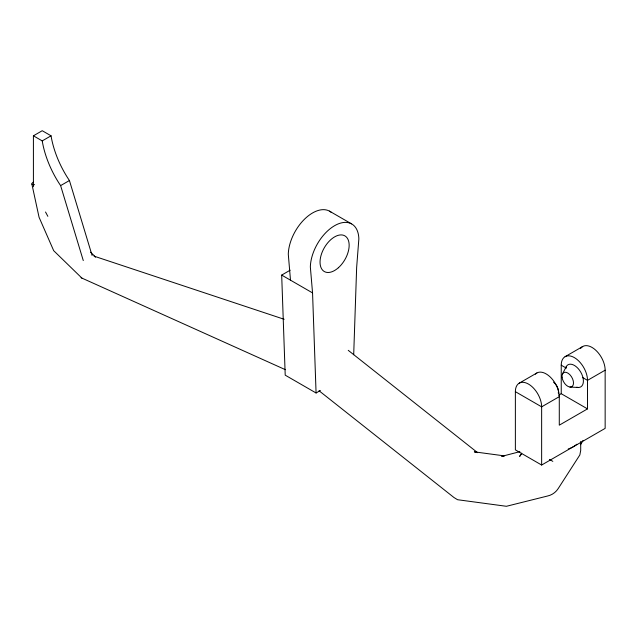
<?xml version="1.0" encoding="UTF-8"?>
<svg xmlns="http://www.w3.org/2000/svg" width="637" height="637" viewBox="0 0 637 637"><rect width="100%" height="100%" fill="white"/><g stroke="black" fill="none" stroke-linecap="round" stroke-linejoin="round"><path stroke-width="0.96" d="M353.694 354.737L356.648 267.452L358.854 238.931A34.318 19.811 -60 0 0 334.6 225.689A34.318 19.811 -60 0 0 310.346 266.943L312.552 292.909L316.079 392.989L320.387 390.497M562.447 374.046L566.038 367.031M580.562 444.706L582.982 440.47M521.719 453.202L519.625 456.403L521.241 454.237M33.411 186.729L33.411 135.808L42.225 130.712L51.048 135.808A72.061 41.604 60 0 0 69.433 180.526L92.102 255.477M33.411 135.808L42.225 140.896L51.048 135.808M83.28 260.573L60.619 185.614L69.433 180.526M316.079 392.989L285.209 375.161L281.681 275.088L290.161 270.192M519.219 383.171L536.856 372.987M565.083 356.688L582.72 346.504M558.665 395.195L561.237 393.714L587.513 408.882L587.513 380.361A18.577 10.725 60 0 0 574.375 357.612A18.577 10.725 60 0 0 561.237 365.192L561.237 393.714M535.383 374.166A18.577 10.725 60 0 1 550.097 376.889A18.577 10.725 60 0 1 559.286 396.66L541.641 406.844L515.373 391.675L515.373 449.865L541.641 465.034L605.15 428.375L605.15 370.177A18.577 10.725 60 0 0 595.412 349.904A18.577 10.725 60 0 0 580.633 348.439M605.15 370.177L587.513 380.361L582.425 377.43M587.513 408.882L559.286 425.174L559.286 396.66M519.856 451.681L501.701 456.371L504.249 456.076M569.956 387.057L577.823 387.455M503.851 455.813L474.334 451.848L476.372 452.342M284.166 319.28L94.077 256.162L95.534 257.053L90.629 252.188M31.866 184.013L39.064 217.265L53.699 250.691L81.878 278.082M81.09 277.732L285.416 369.699M329.464 211.126L351.52 223.858M561.237 365.192L566.317 368.13M281.681 275.088L312.552 292.909M549.405 459.396L552.828 461.371M348.24 350.334L477.599 452.684M319.041 390.76L453.99 497.529L457.557 499.719L506.399 506.288L547.438 496.04C551.841 495.124 555.783 492.401 558.187 488.595L579.853 454.945L580.705 450.391L580.705 441.473M45.522 212.002L47.847 216.333M290.496 280.176L288.29 254.211A34.318 19.811 -60 0 1 304.884 218.825A34.318 19.811 -60 0 1 331.558 212.591M541.641 465.034L541.641 406.844A18.577 10.725 60 0 0 528.511 384.087A18.577 10.725 60 0 0 515.373 391.675M60.619 185.614A72.061 41.604 60 0 1 42.225 140.896M553.513 382.16A8.13 4.69 60 0 1 558.315 393.236M565.656 368.106A12.764 7.365 60 0 1 580.753 372.151A12.764 7.365 60 0 1 576.708 387.248M34.605 184.674A6.235 1.831 -17.5 0 1 33.243 182.222M576.796 444.26A24.947 14.404 0 0 1 568.228 448.989M562.057 377.231A8.13 4.69 60 0 0 571.254 386.938A8.13 4.69 60 0 0 569.956 374.795A8.13 4.69 60 0 0 562.057 377.231M338.366 267.755A20.583 11.88 -60 0 0 344.888 235.873A20.583 11.88 -60 0 0 320.538 257.467A20.583 11.88 -60 0 0 338.366 267.755"/></g></svg>
